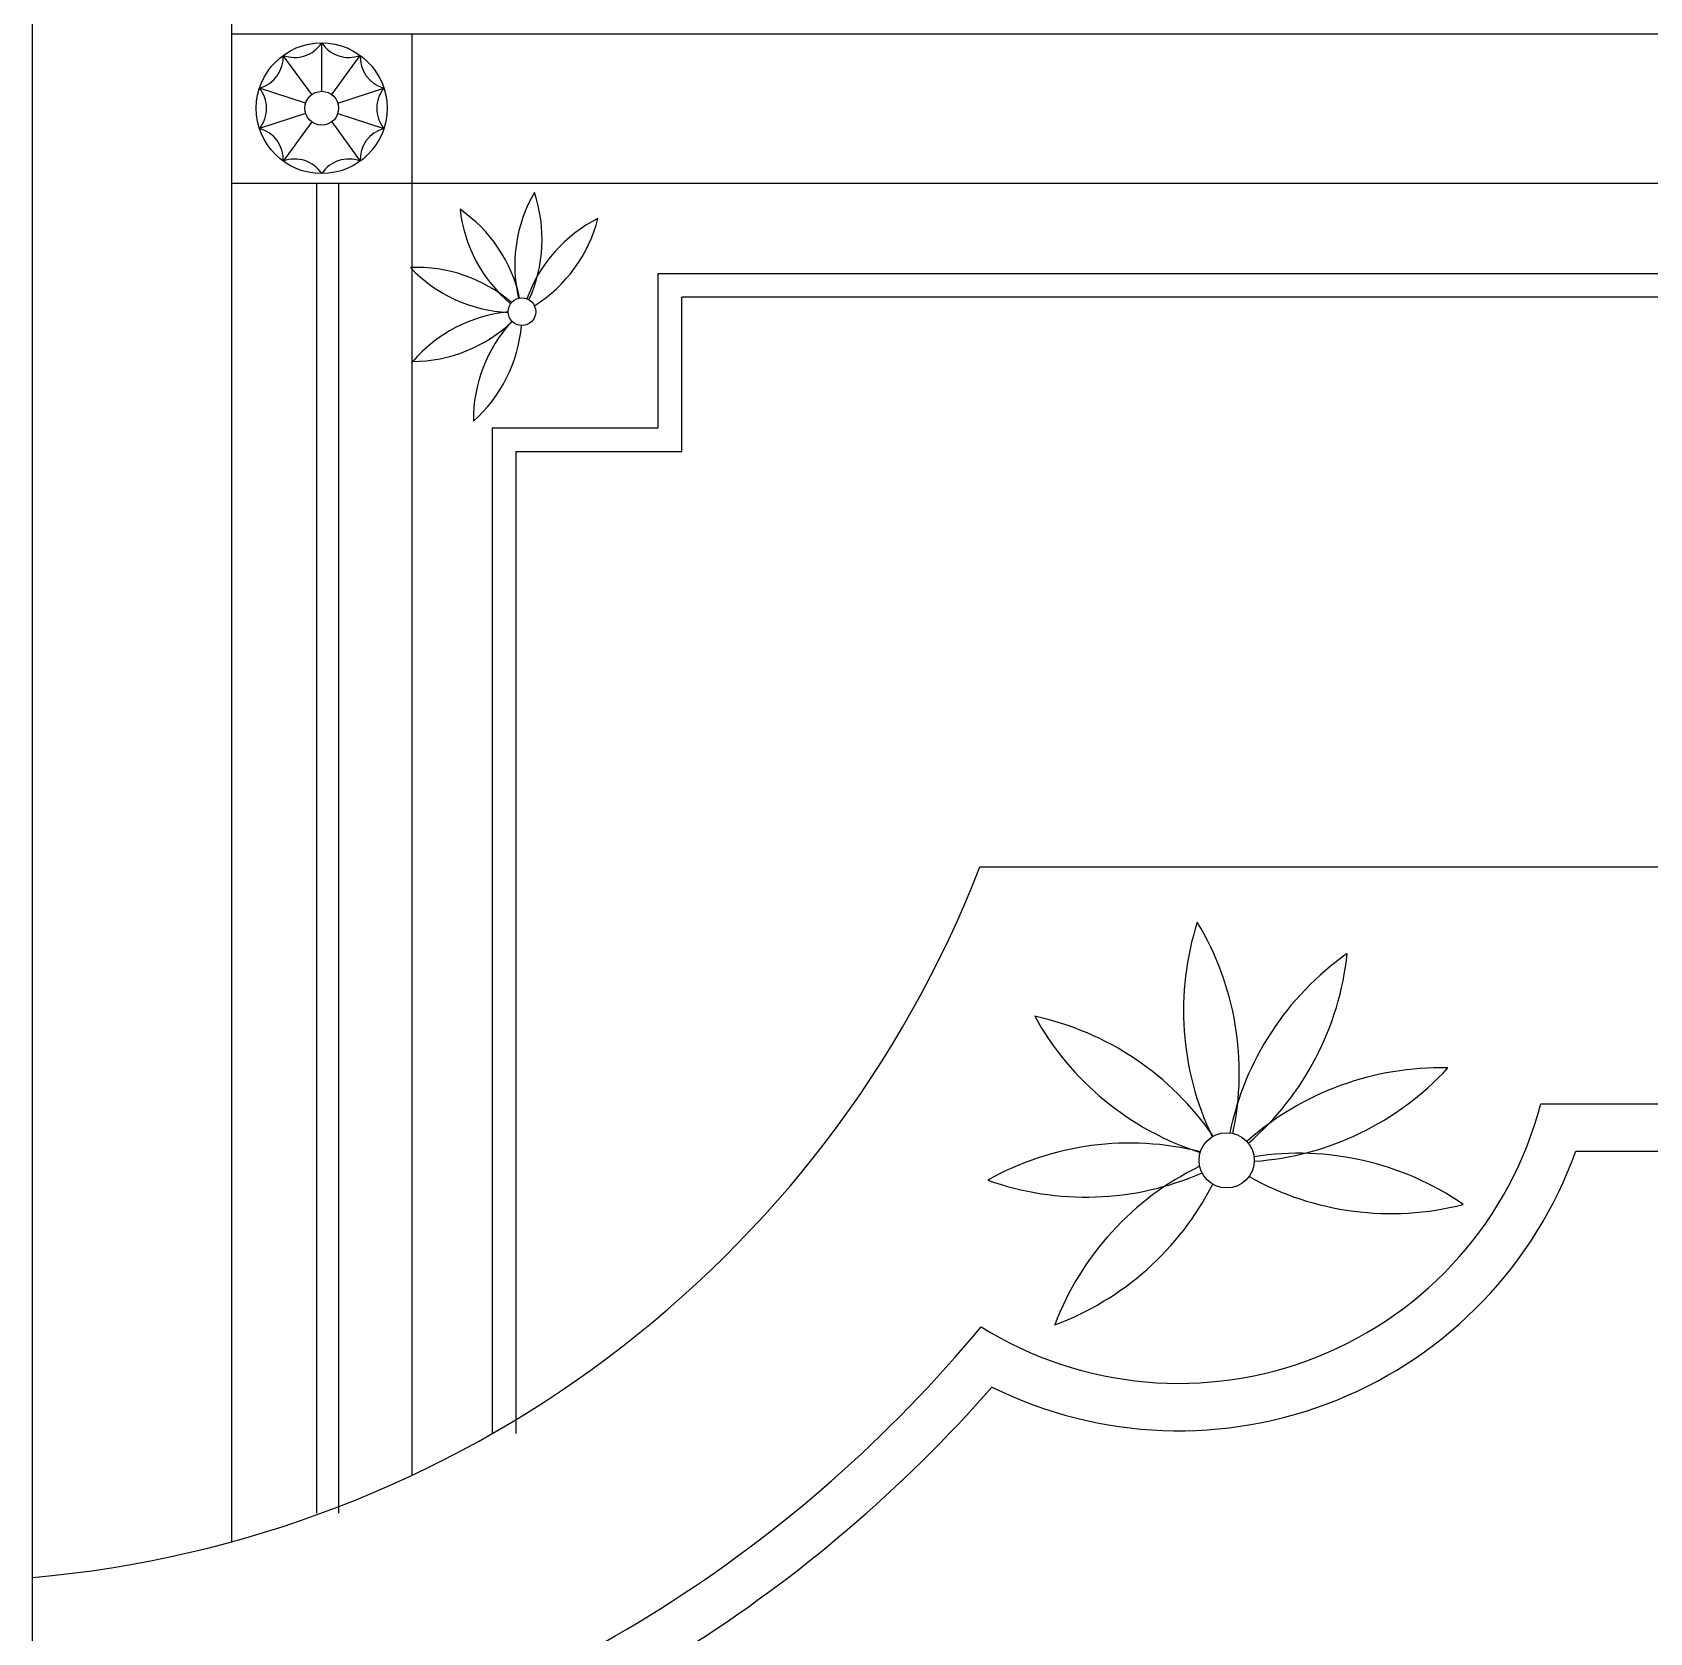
# Model space of a CAD drawing. Header units: inches. Extents: x 15.4 to 57.9, y 9.9 to 34.7.
# Drawn here: x 16.7771 to 17.1184, y 20.7849 to 21.1228 of the extents above; entities that cross this region are included whole.
import ezdxf

# ---------------------------------------------------------------- set-up
doc = ezdxf.new("R2010")
doc.units = ezdxf.units.IN
doc.header["$MEASUREMENT"] = 0
doc.layers.add('02', color=2, linetype='Continuous')

msp = doc.modelspace()

# ---------------------------------------------------------------- linework, layer by layer
at = {"layer": '02'}
for p, q in [((16.81909165875294, 21.19655524210823), (16.81909165875294, 20.80407389966997)), ((16.77705311141216, 20.5465552420995), (16.77705311141216, 21.1665552421094)), ((16.81909165875294, 21.12240768317709), (17.99467184005079, 21.12240768317709)), ((16.83813334437327, 21.11030117744515), (16.83813334437327, 21.12053535783191)), ((16.85713211034198, 21.12240768317709), (16.85713211034198, 20.81809905308758)), ((16.83603405027424, 21.10961907546728), (16.83001854998765, 21.11789870131754)), ((16.84023263835588, 21.10961907546728), (16.84624813875888, 21.11789870131754)), ((16.83473661524949, 21.10783330927946), (16.82500333135721, 21.11099584494362)), ((16.84153007349704, 21.10783330927946), (16.85126335738932, 21.11099584494362)), ((16.83473661524949, 21.10562598090321), (16.82500333135721, 21.10246344523905)), ((16.83603405027424, 21.10384021472994), (16.83001854998765, 21.09556058886513)), ((16.84023263835588, 21.10384021472994), (16.84624813875888, 21.09556058886513)), ((16.84153007349704, 21.10562598090321), (16.85126335738932, 21.10246344523905)), ((16.81909165875294, 21.09089865729614), (18.54515078518779, 21.09089865729614)), ((16.83704614878406, 21.09089865729614), (16.83704614878406, 20.81014590646949)), ((16.84168125823379, 21.09089865729614), (16.84168125823379, 20.81014590646949)), ((16.9091489063041, 21.03925180643849), (16.9091489063041, 21.07185604218678)), ((16.9091489063041, 21.07185604218678), (17.28517900937476, 21.07185604218678)), ((17.28017900937011, 21.06685604218212), (16.91414890630876, 21.06685604218212)), ((16.91414890630876, 21.03425180643383), (16.91414890630876, 21.06685604218212)), ((16.87412775512093, 21.03925180643849), (16.9091489063041, 21.03925180643849)), ((16.87412775512093, 21.03925180643849), (16.87412775512093, 20.82693792421772)), ((16.87912775500917, 21.03425180643383), (16.87912775500917, 20.82693792421772)), ((16.87912775500917, 21.03425180643383), (16.91414890630876, 21.03425180643383)), ((16.97705311148201, 20.94655524210823), (18.37705311138888, 20.94655524210823)), ((17.09543321544078, 20.89655524210532), (18.25867300743011, 20.89655524210532)), ((17.10280295770389, 20.88655524209601), (18.251303265167, 20.88655524209601))]:
    msp.add_line(p, q, dxfattribs=at)
for centre, radius in [((16.83813334437327, 21.10672964509861), 0.0138057127329123), ((16.83813334437327, 21.10672964509861), 0.003571532352369838), ((16.88038749428705, 21.06377484377875), 0.00291397460317835), ((17.02914075187181, 20.88461340267379), 0.005827949206356701)]:
    msp.add_circle(centre, radius, dxfattribs=at)
for centre, radius, start, end in [((16.83244061231852, 21.12425007261329), 0.006797521857044462, 249.1259090739676, 326.8740896687552), ((16.84382607631159, 21.12425007261329), 0.006797521857044462, 213.1259103312448, 290.8740909260323), ((16.82322957850301, 21.11755786480201), 0.006797521857044462, 285.125911012714, 2.874089163291099), ((16.85303711024352, 21.11755786480201), 0.006797521857044462, 177.1259108367089, 254.8740889872859), ((16.81971127662581, 21.10672964509861), 0.006797521857044462, 321.1259088453044, 38.87409115469553), ((16.8565554120043, 21.10672964509861), 0.006797521857044462, 141.1259088453045, 218.8740911546955), ((16.82322957850301, 21.09590142539521), 0.006797521857044462, 357.1259108367089, 74.87408898728599), ((16.85303711024352, 21.09590142539521), 0.006797521857044462, 105.125911012714, 182.8740891632911), ((16.83244061231852, 21.08920921756938), 0.006797521857044462, 33.12591033124477, 110.8740909260324), ((16.84382607631159, 21.08920921756938), 0.006797521857044462, 69.1259090739676, 146.8740896687552), ((16.90953702253063, 21.0735407411906), 0.03066760471826266, 149.8970867604915, 193.0844583037161), ((16.85397841543199, 21.07902678337116), 0.030667604718271, 335.4444597769794, 18.82432282431247), ((16.89778271510039, 21.08889103755639), 0.030667604718271, 186.5570782662093, 229.8417334377655), ((16.84993847803452, 21.06011979401804), 0.03066760471826266, 12.29112055634985, 55.48431076073822), ((16.91028200666659, 21.05609182923793), 0.030667604718271, 116.8491768921607, 160.1706525336633), ((16.86670371628606, 21.09098864980326), 0.03066760471826266, 302.1452305896805, 345.7764115698462), ((16.87902599463013, 21.09425838155433), 0.03066760471826266, 223.6508908403805, 267.1050426710969), ((16.85821565095575, 21.0424531204829), 0.030667604718271, 49.31542760982938, 92.57812572836387), ((16.880536296235, 21.03322784220502), 0.03066760471826266, 95.73134423050716, 139.184284597168), ((16.85718898085651, 21.08394034895748), 0.030667604718271, 270.2570534309174, 313.5625622303704), ((16.90081102372386, 21.04097673288773), 0.03066760471827382, 137.3056739802622, 180.614324409752), ((16.84974932036602, 21.06355012255365), 0.03066760471825583, 311.6870897706996, 354.9717764128515), ((16.75660865306162, 21.03214785327721), 0.2364780207874612, 274.9596393446058, 338.7801568651011), ((17.08135223220342, 20.91621024346962), 0.06133520943652532, 162.2746472159861, 205.7288001645387), ((16.970465896132, 20.90310900725883), 0.061335209436542, 347.9391864476945, 31.20188318108414), ((17.08990052371991, 20.87813901425973), 0.061335209436542, 125.180836249036, 168.4654901649063), ((16.9935505014775, 20.93456680091033), 0.06133520943652532, 310.9148745465036, 354.1080693289487), ((17.04231591715251, 20.94466079655679), 0.061335209436542, 208.8808087080207, 252.1863156688407), ((16.97565595660598, 20.85508473075454), 0.06133520943652532, 34.35510115714491, 77.80804022312739), ((17.07421396131867, 20.84279621978051), 0.06133520943652532, 88.52084627723126, 131.7082163780061), ((17.03061373421696, 20.94558942046417), 0.061335209436542, 274.0682137875606, 317.4480807407771), ((17.01902715949581, 20.91649546081892), 0.07896516767141562, 238.0862479924184, 345.373366173502), ((17.00868512137567, 20.82691535374609), 0.061335209436542, 75.92943297117405, 119.2380790242465), ((17.01902715949581, 20.91649546081892), 0.08896516767141562, 243.6836794438922, 340.3338701102768), ((17.04429497319979, 20.82477034205506), 0.061335209436542, 55.4729341458907, 98.79440917132351), ((16.99939144513809, 20.9381855181767), 0.06133520943652532, 250.3108477202553, 293.5955311652389), ((17.05021078727913, 20.82817121074761), 0.06133520943652532, 115.8691813031737, 159.276788965166), ((17.06380587391795, 20.93471008309855), 0.06133520943652532, 240.7689849402869, 284.4001662981846), ((16.97151480330394, 20.90738209400145), 0.061335209436542, 290.3495523063805, 333.0532029006312), ((16.75660865306162, 21.03214785327721), 0.2864780207874741, 284.2349245976983, 320.3808922561869), ((16.75660865306162, 21.03214785327721), 0.2964780207874748, 285.7436401743377, 318.7716672131347)]:
    msp.add_arc(centre, radius, start, end, dxfattribs=at)

doc.saveas('drawing.dxf')
